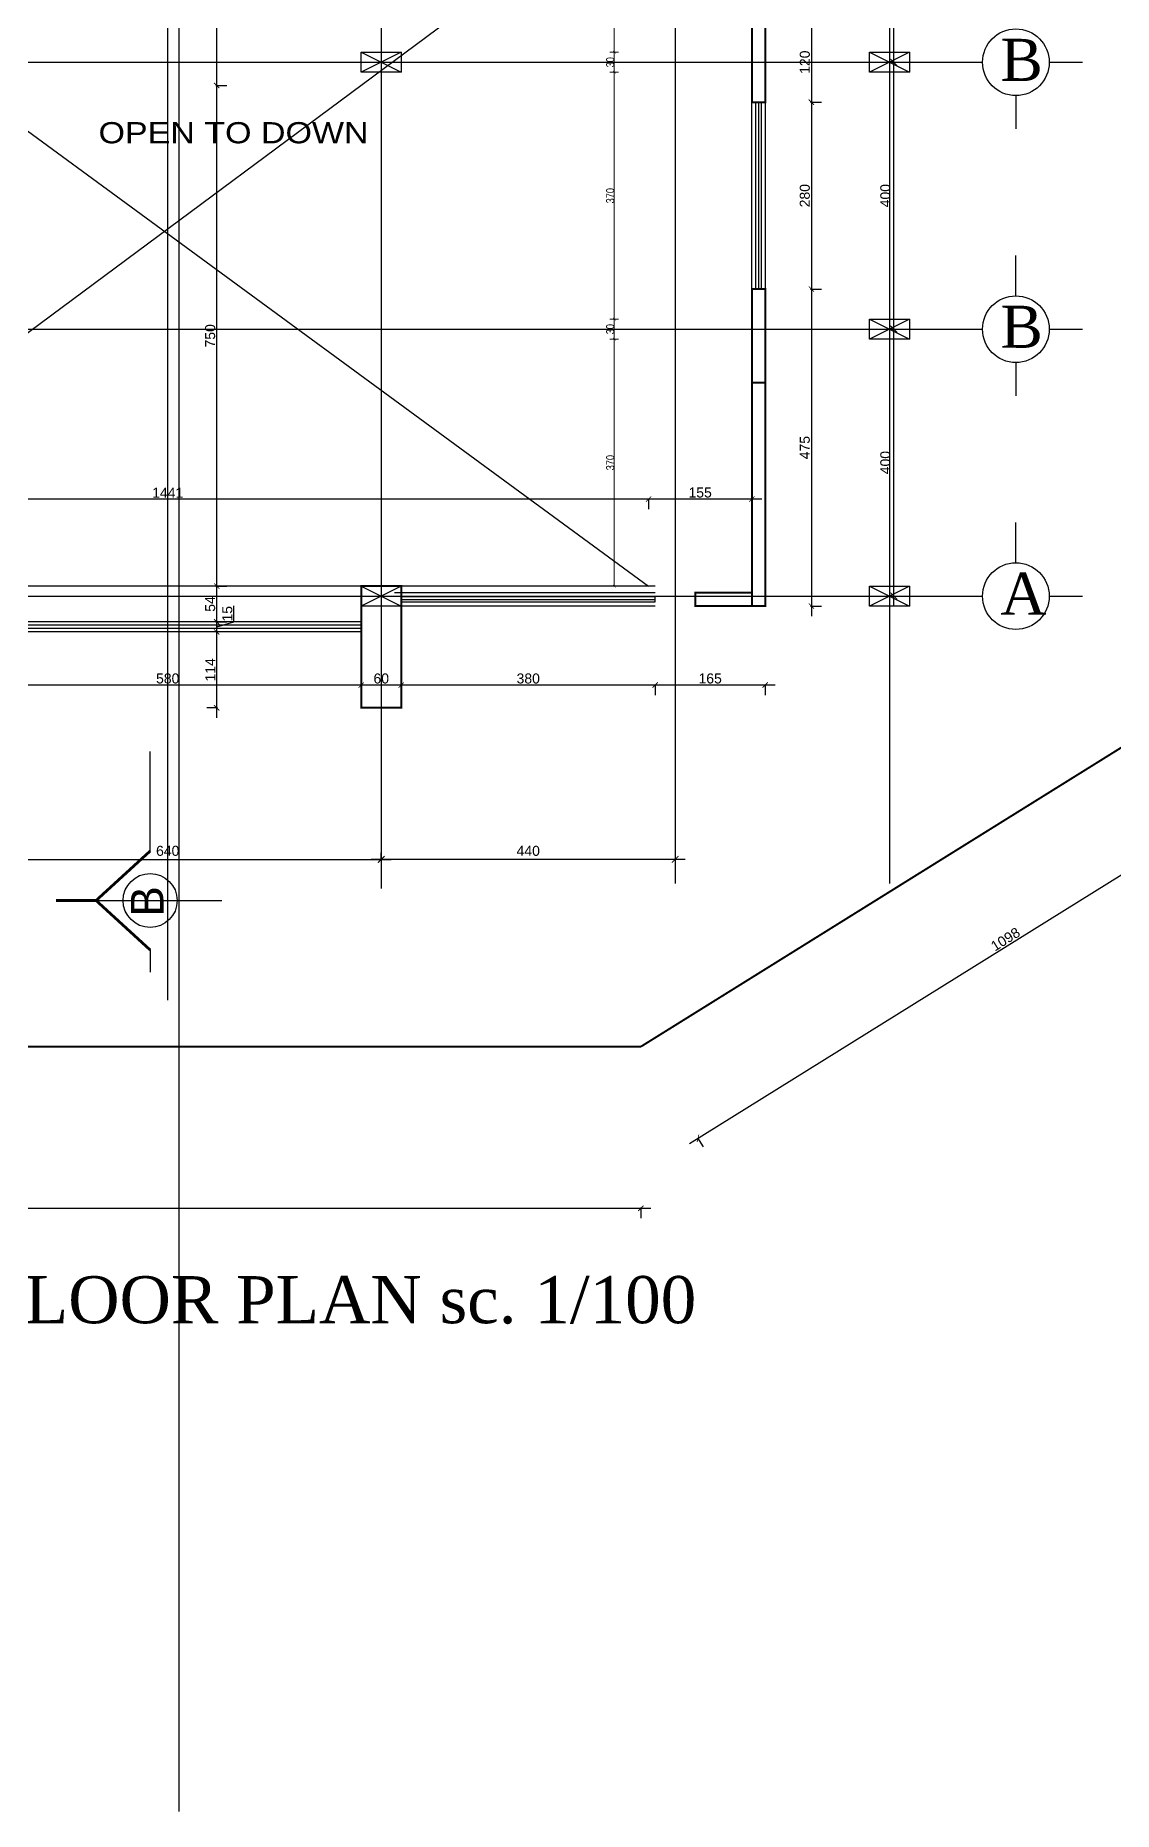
# Model space of a CAD drawing. Extents: x 250879 to 348495, y -51522 to -9360.
# Drawn here: x 293487 to 295103, y -24915 to -22253 of the extents above; entities that cross this region are included whole.
import ezdxf

# ---------------------------------------------------------------- set-up
doc = ezdxf.new("R2010")
doc.units = 0
doc.layers.get('0').update_dxf_attribs({"linetype": 'CONTINUOUS'})
doc.layers.get('DEFPOINTS').update_dxf_attribs({"color": 9, "linetype": 'CONTINUOUS'})
doc.layers.add('A-text function', color=30, linetype='CONTINUOUS', lineweight=20)
doc.layers.add('dimention', color=151, linetype='CONTINUOUS', lineweight=13)
for name, color, linetype in [('AXIS', 1, 'CONTINUOUS'), ('COLUMN', 5, 'CONTINUOUS'), ('DIM', 3, 'CONTINUOUS'), ('FURNITURE', 4, 'CONTINUOUS'), ('HATCH', 8, 'CONTINUOUS'), ('TEXT', 3, 'CONTINUOUS'), ('WALL', 7, 'CONTINUOUS'), ('WALL1', 2, 'CONTINUOUS')]:
    doc.layers.add(name, color=color, linetype=linetype)
doc.styles.add('ARIAL', font='BOD_CR.TTF', dxfattribs={"width": 1.2})
doc.styles.get("Standard").update_dxf_attribs({"font": 'sanss___.ttf', "height": 15})
doc.styles.add('style2', font='romantic.ttf', dxfattribs={"height": 50})
doc.styles.add('yon', font='ARIALN.TTF')
doc.dimstyles.new('CM', dxfattribs={"dimscale": 0, "dimtxt": 12, "dimasz": 0.4, "dimexe": 50, "dimexo": 1000, "dimgap": 0.03, "dimtad": 1, "dimdec": 0, "dimzin": 0, "dimdsep": 46, "dimtxsty": 'yon', "dimblk": 'Ar thick3', "dimcen": 3, "dimdle": 8, "dimse1": 1, "dimse2": 1, "dimclrd": 8, "dimclre": 8, "dimclrt": 30, "dimadec": 0, "dimazin": 0, "dimtfac": 1, "dimtdec": 0, "dimtix": 1, "dimtmove": 1, "dimatfit": 3, "dimfxl": 50, "dimtolj": 1, "dimtzin": 0, "dimlwd": 9, "dimarcsym": 0})
doc.dimstyles.get("Standard").update_dxf_attribs({"dimtxt": 15, "dimasz": 10, "dimexe": 10, "dimexo": 30, "dimgap": 5, "dimtad": 1, "dimdec": 0, "dimdsep": 46, "dimtxsty": 'Standard', "dimblk1": 'ARCHTICK', "dimblk2": 'ARCHTICK', "dimsah": 1, "dimcen": 2.5, "dimdle": 15, "dimclrd": 3, "dimclre": 3, "dimclrt": 3, "dimazin": 0, "dimtfac": 1, "dimtdec": 0, "dimtmove": 2, "dimatfit": 2, "dimldrblk": 'ARCHTICK', "dimfxl": 1.0455, "dimfxlon": 1, "dimtolj": 1, "dimtzin": 0, "dimarcsym": 0})
doc.dimstyles.new('STANDARD$0', dxfattribs={"dimscale": 0, "dimtxt": 12, "dimasz": 8, "dimexe": 15, "dimexo": 0.0625, "dimgap": 2, "dimtad": 1, "dimdec": 0, "dimzin": 0, "dimdsep": 46, "dimtxsty": 'Standard', "dimblk1": 'ARCHTICK', "dimblk2": 'ARCHTICK', "dimsah": 1, "dimcen": 0.09, "dimdle": 15, "dimclrd": 3, "dimclre": 3, "dimclrt": 3, "dimazin": 0, "dimtfac": 1, "dimtdec": 0, "dimtofl": 0, "dimtmove": 1, "dimatfit": 3, "dimldrblk": 'ARCHTICK', "dimfxl": 1.0455, "dimfxlon": 1, "dimtolj": 1, "dimtzin": 0, "dimarcsym": 0})

# ---------------------------------------------------------------- blocks, each defined once
blk = doc.blocks.new('_ARCHTICK')
at = {"color": 0, "linetype": 'ByBlock', "const_width": 0.15}
blk.add_lwpolyline([(-0.5, -0.5), (0.5, 0.5)], dxfattribs=at)
blk = doc.blocks.new('*D121')
at = {"layer": 'DEFPOINTS', "color": 0, "linetype": 'ByBlock', "ltscale": 3, "transparency": 16777216}
for p in [(293364.9, -23480.1), (294005.2, -23487.9), (294005.2, -23487.9)]:
    blk.add_point(p, dxfattribs=at)
at = {"layer": 'WALL1', "color": 3, "linetype": 'ByBlock', "lineweight": -2, "ltscale": 3, "transparency": 16777216}
for p, q in [((294005.2, -23487.9), (294005.2, -23477.9)), ((293349.9, -23487.9), (294020.2, -23487.9)), ((293364.9, -23487.9), (293364.9, -23497.9))]:
    blk.add_line(p, q, dxfattribs=at)
at = {"layer": 'WALL1', "color": 3, "linetype": 'ByBlock', "lineweight": -2, "ltscale": 3, "transparency": 16777216, "xscale": 10, "yscale": 10, "zscale": 10, "rotation": 180}
blk.add_blockref('_ARCHTICK', (293364.9, -23487.9), dxfattribs=at)
at = {"layer": 'WALL1', "color": 3, "linetype": 'ByBlock', "lineweight": -2, "ltscale": 3, "transparency": 16777216, "xscale": 10, "yscale": 10, "zscale": 10}
blk.add_blockref('_ARCHTICK', (294005.2, -23487.9), dxfattribs=at)
at = {"layer": 'WALL1', "color": 3, "linetype": 'ByBlock', "ltscale": 3, "transparency": 16777216, "insert": (293685.1, -23475.2), "char_height": 15, "attachment_point": 5}
blk.add_mtext('\\A1;640', dxfattribs=at)
blk = doc.blocks.new('*D122')
at = {"layer": 'DEFPOINTS', "color": 0, "linetype": 'ByBlock', "ltscale": 3, "transparency": 16777216}
for p in [(294706.7, -22693), (294773.5, -22693), (294717.1, -23093.2)]:
    blk.add_point(p, dxfattribs=at)
at = {"layer": 'WALL1', "color": 3, "linetype": 'ByBlock', "lineweight": -2, "ltscale": 3, "transparency": 16777216}
for p, q in [((294773.5, -23108.2), (294773.5, -22678)), ((294772.5, -22693), (294783.5, -22693)), ((294772.5, -23093.2), (294783.5, -23093.2))]:
    blk.add_line(p, q, dxfattribs=at)
at = {"layer": 'WALL1', "color": 3, "linetype": 'ByBlock', "lineweight": -2, "ltscale": 3, "transparency": 16777216, "xscale": 10, "yscale": 10, "zscale": 10}
for p, rotation in [((294773.5, -22693), 90), ((294773.5, -23093.2), 270)]:
    blk.add_blockref('_ARCHTICK', p, dxfattribs=dict(at, rotation=rotation))
at = {"layer": 'WALL1', "color": 3, "linetype": 'ByBlock', "ltscale": 3, "transparency": 16777216, "insert": (294760.8, -22893.1), "char_height": 15, "attachment_point": 5, "rotation": 90}
blk.add_mtext('\\A1;400', dxfattribs=at)
blk = doc.blocks.new('*D123')
at = {"layer": 'DEFPOINTS', "color": 0, "linetype": 'ByBlock', "ltscale": 3, "transparency": 16777216}
for p in [(294773.5, -22292.8), (294773.5, -22292.8), (294706.7, -22693)]:
    blk.add_point(p, dxfattribs=at)
at = {"layer": 'WALL1', "color": 3, "linetype": 'ByBlock', "lineweight": -2, "ltscale": 3, "transparency": 16777216}
for p, q in [((294773.5, -22708), (294773.5, -22277.8)), ((294773.5, -22292.8), (294763.5, -22292.8)), ((294772.5, -22693), (294783.5, -22693))]:
    blk.add_line(p, q, dxfattribs=at)
at = {"layer": 'WALL1', "color": 3, "linetype": 'ByBlock', "lineweight": -2, "ltscale": 3, "transparency": 16777216, "xscale": 10, "yscale": 10, "zscale": 10}
for p, rotation in [((294773.5, -22292.8), 90), ((294773.5, -22693), 270)]:
    blk.add_blockref('_ARCHTICK', p, dxfattribs=dict(at, rotation=rotation))
at = {"layer": 'WALL1', "color": 3, "linetype": 'ByBlock', "ltscale": 3, "transparency": 16777216, "insert": (294760.8, -22492.9), "char_height": 15, "attachment_point": 5, "rotation": 90}
blk.add_mtext('\\A1;400', dxfattribs=at)
blk = doc.blocks.new('*D124')
at = {"layer": 'DEFPOINTS', "color": 0, "linetype": 'ByBlock', "ltscale": 3, "transparency": 16777216}
for p in [(294773.5, -21892.8), (294773.5, -21892.8), (294773.5, -22292.8)]:
    blk.add_point(p, dxfattribs=at)
at = {"layer": 'WALL1', "color": 3, "linetype": 'ByBlock', "lineweight": -2, "ltscale": 3, "transparency": 16777216}
for p, q in [((294773.5, -22307.8), (294773.5, -21877.8)), ((294773.5, -21892.8), (294763.5, -21892.8)), ((294773.5, -22292.8), (294763.5, -22292.8))]:
    blk.add_line(p, q, dxfattribs=at)
at = {"layer": 'WALL1', "color": 3, "linetype": 'ByBlock', "lineweight": -2, "ltscale": 3, "transparency": 16777216, "xscale": 10, "yscale": 10, "zscale": 10}
for p, rotation in [((294773.5, -21892.8), 90), ((294773.5, -22292.8), 270)]:
    blk.add_blockref('_ARCHTICK', p, dxfattribs=dict(at, rotation=rotation))
at = {"layer": 'WALL1', "color": 3, "linetype": 'ByBlock', "ltscale": 3, "transparency": 16777216, "insert": (294760.8, -22092.8), "char_height": 15, "attachment_point": 5, "rotation": 90}
blk.add_mtext('\\A1;400', dxfattribs=at)
blk = doc.blocks.new('*D128')
at = {"layer": 'DEFPOINTS', "color": 0, "linetype": 'ByBlock', "ltscale": 3, "transparency": 16777216}
for p in [(294005.2, -23480.1), (294445.7, -23480.1), (294005.2, -23487.9)]:
    blk.add_point(p, dxfattribs=at)
at = {"layer": 'WALL1', "color": 3, "linetype": 'ByBlock', "lineweight": -2, "ltscale": 3, "transparency": 16777216}
for p, q in [((294460.7, -23487.9), (293990.2, -23487.9)), ((294005.2, -23487.9), (294005.2, -23497.9)), ((294445.7, -23487.9), (294445.7, -23497.9))]:
    blk.add_line(p, q, dxfattribs=at)
at = {"layer": 'WALL1', "color": 3, "linetype": 'ByBlock', "lineweight": -2, "ltscale": 3, "transparency": 16777216, "xscale": 10, "yscale": 10, "zscale": 10, "rotation": 180}
blk.add_blockref('_ARCHTICK', (294005.2, -23487.9), dxfattribs=at)
at = {"layer": 'WALL1', "color": 3, "linetype": 'ByBlock', "lineweight": -2, "ltscale": 3, "transparency": 16777216, "xscale": 10, "yscale": 10, "zscale": 10}
blk.add_blockref('_ARCHTICK', (294445.7, -23487.9), dxfattribs=at)
at = {"layer": 'WALL1', "color": 3, "linetype": 'ByBlock', "ltscale": 3, "transparency": 16777216, "insert": (294225.5, -23475.2), "char_height": 15, "attachment_point": 5}
blk.add_mtext('\\A1;440', dxfattribs=at)
blk = doc.blocks.new('COLUMN')
at = {"layer": 'AXIS'}
for p, q in [((236924.7, -9644.3), (236984.7, -9674.3)), ((236984.7, -9644.3), (236924.7, -9674.3))]:
    blk.add_line(p, q, dxfattribs=at)
at = {"layer": 'COLUMN'}
blk.add_lwpolyline([(236924.7, -9644.3), (236984.7, -9644.3), (236984.7, -9674.3), (236924.7, -9674.3)], close=True, dxfattribs=at)
blk = doc.blocks.new('AXISG')
at = {"layer": 'AXIS'}
for p, q in [((306715.5, -23682.8), (306715.5, -19766.8)), ((307035.7, -19949.2), (307035.7, -23531.7)), ((307797.6, -19949.2), (307797.6, -23524.1)), ((305587.5, -22292.8), (307936.9, -22292.8)), ((305587.5, -22693), (307936.9, -22693)), ((305587.5, -23093.2), (307936.9, -23093.2))]:
    blk.add_line(p, q, dxfattribs=at)
at = {"layer": 'WALL', "linetype": 'Continuous'}
for p in [(70081, -12633.6), (70842.9, -12633.6), (70842.9, -13033.7), (70081, -13433.9), (70842.9, -13433.9)]:
    blk.add_blockref('COLUMN', p, dxfattribs=at)
blk = doc.blocks.new('*D24')
at = {"layer": 'DEFPOINTS', "color": 0, "linetype": 'Continuous', "transparency": 16777216}
for p in [(157318.4, -36546.7), (159235.4, -36546.7), (159235.4, -36789)]:
    blk.add_point(p, dxfattribs=at)
at = {"layer": 'WALL', "color": 3, "linetype": 'Continuous', "lineweight": -2, "transparency": 16777216}
for p, q in [((157303.4, -36789), (159250.4, -36789)), ((157318.4, -36788), (157318.4, -36804)), ((159235.4, -36788), (159235.4, -36804))]:
    blk.add_line(p, q, dxfattribs=at)
at = {"layer": 'WALL', "color": 3, "linetype": 'Continuous', "lineweight": -2, "transparency": 16777216, "xscale": 8, "yscale": 8, "zscale": 8, "rotation": 180}
blk.add_blockref('_ARCHTICK', (157318.4, -36789), dxfattribs=at)
at = {"layer": 'WALL', "color": 3, "linetype": 'Continuous', "lineweight": -2, "transparency": 16777216, "xscale": 8, "yscale": 8, "zscale": 8}
blk.add_blockref('_ARCHTICK', (159235.4, -36789), dxfattribs=at)
at = {"layer": 'WALL', "color": 3, "linetype": 'Continuous', "transparency": 16777216, "insert": (158276.9, -36779.3), "char_height": 15, "attachment_point": 5}
blk.add_mtext('\\A1;1917', dxfattribs=at)
blk = doc.blocks.new('*D25')
at = {"layer": 'DEFPOINTS', "color": 0, "linetype": 'Continuous', "transparency": 16777216}
for p in [(160167.5, -35966.3), (160253.1, -36103.8), (159235.4, -36546.7)]:
    blk.add_point(p, dxfattribs=at)
at = {"layer": 'WALL', "color": 3, "linetype": 'Continuous', "lineweight": -2, "transparency": 16777216}
for p, q in [((159308.3, -36692.1), (160265.8, -36095.8)), ((160252.5, -36102.9), (160261, -36116.5)), ((159320.5, -36683.3), (159329, -36696.9))]:
    blk.add_line(p, q, dxfattribs=at)
at = {"layer": 'WALL', "color": 3, "linetype": 'Continuous', "lineweight": -2, "transparency": 16777216, "xscale": 8, "yscale": 8, "zscale": 8}
for p, rotation in [((160253.1, -36103.8), 31.91311431411811), ((159321, -36684.2), 211.9131143141181)]:
    blk.add_blockref('_ARCHTICK', p, dxfattribs=dict(at, rotation=rotation))
at = {"layer": 'WALL', "color": 3, "linetype": 'Continuous', "transparency": 16777216, "insert": (159781.9, -36385.7), "char_height": 15, "attachment_point": 5, "rotation": 31.9131}
blk.add_mtext('\\A1;1098', dxfattribs=at)
blk = doc.blocks.new('sec')
at = {"layer": 'WALL'}
for p, q in [((0, 105.9), (0, 319.4)), ((0, 105.9), (-115.7, 0)), ((-115.7, 0), (153.7, 0)), ((0, -105.9), (0, -153.8))]:
    blk.add_line(p, q, dxfattribs=at)
at = {"layer": 'WALL', "const_width": 6}
for points in [[(0, 105.9), (-115.7, 0), (-201.5, 0)], [(0, -105.9), (-115.7, 0)]]:
    blk.add_lwpolyline(points, dxfattribs=at)
at = {"layer": 'WALL'}
blk.add_circle((0, 0), 57.9, dxfattribs=at)
blk = doc.blocks.new('*D675')
at = {"layer": 'DEFPOINTS', "color": 0, "linetype": 'Continuous', "transparency": 16777216}
for p in [(294580.7, -22232.8), (294580.7, -22352.8), (294649.9, -22352.8)]:
    blk.add_point(p, dxfattribs=at)
at = {"layer": 'WALL', "color": 3, "linetype": 'Continuous', "lineweight": -2, "transparency": 16777216}
for p, q in [((294649.9, -22217.8), (294649.9, -22367.8)), ((294648.8, -22232.8), (294664.9, -22232.8)), ((294648.8, -22352.8), (294664.9, -22352.8))]:
    blk.add_line(p, q, dxfattribs=at)
at = {"layer": 'WALL', "color": 3, "linetype": 'Continuous', "lineweight": -2, "transparency": 16777216, "xscale": 8, "yscale": 8, "zscale": 8}
for p, rotation in [((294649.9, -22232.8), 90), ((294649.9, -22352.8), 270)]:
    blk.add_blockref('_ARCHTICK', p, dxfattribs=dict(at, rotation=rotation))
at = {"layer": 'WALL', "color": 3, "linetype": 'Continuous', "transparency": 16777216, "insert": (294640.1, -22292.8), "char_height": 15, "attachment_point": 5, "rotation": 90}
blk.add_mtext('\\A1;120', dxfattribs=at)
blk = doc.blocks.new('*D676')
at = {"layer": 'DEFPOINTS', "color": 0, "linetype": 'Continuous', "transparency": 16777216}
for p in [(294580.7, -22352.8), (294580.7, -22633), (294649.9, -22633)]:
    blk.add_point(p, dxfattribs=at)
at = {"layer": 'WALL', "color": 3, "linetype": 'Continuous', "lineweight": -2, "transparency": 16777216}
for p, q in [((294649.9, -22337.8), (294649.9, -22648)), ((294648.8, -22352.8), (294664.9, -22352.8)), ((294648.8, -22633), (294664.9, -22633))]:
    blk.add_line(p, q, dxfattribs=at)
at = {"layer": 'WALL', "color": 3, "linetype": 'Continuous', "lineweight": -2, "transparency": 16777216, "xscale": 8, "yscale": 8, "zscale": 8}
for p, rotation in [((294649.9, -22352.8), 90), ((294649.9, -22633), 270)]:
    blk.add_blockref('_ARCHTICK', p, dxfattribs=dict(at, rotation=rotation))
at = {"layer": 'WALL', "color": 3, "linetype": 'Continuous', "transparency": 16777216, "insert": (294640.1, -22492.9), "char_height": 15, "attachment_point": 5, "rotation": 90}
blk.add_mtext('\\A1;280', dxfattribs=at)
blk = doc.blocks.new('*D677')
at = {"layer": 'DEFPOINTS', "color": 0, "linetype": 'Continuous', "transparency": 16777216}
for p in [(294580.7, -22633), (294580.7, -23108.2), (294649.9, -23108.2)]:
    blk.add_point(p, dxfattribs=at)
at = {"layer": 'WALL', "color": 3, "linetype": 'Continuous', "lineweight": -2, "transparency": 16777216}
for p, q in [((294649.9, -22618), (294649.9, -23123.2)), ((294648.8, -22633), (294664.9, -22633)), ((294648.8, -23108.2), (294664.9, -23108.2))]:
    blk.add_line(p, q, dxfattribs=at)
at = {"layer": 'WALL', "color": 3, "linetype": 'Continuous', "lineweight": -2, "transparency": 16777216, "xscale": 8, "yscale": 8, "zscale": 8}
for p, rotation in [((294649.9, -22633), 90), ((294649.9, -23108.2), 270)]:
    blk.add_blockref('_ARCHTICK', p, dxfattribs=dict(at, rotation=rotation))
at = {"layer": 'WALL', "color": 3, "linetype": 'Continuous', "transparency": 16777216, "insert": (294640.1, -22870.6), "char_height": 15, "attachment_point": 5, "rotation": 90}
blk.add_mtext('\\A1;475', dxfattribs=at)
blk = doc.blocks.new('*D678')
at = {"layer": 'DEFPOINTS', "color": 0, "linetype": 'Continuous', "transparency": 16777216}
for p in [(294415.7, -23108.2), (294580.7, -23108.2), (294415.7, -23226.5)]:
    blk.add_point(p, dxfattribs=at)
at = {"layer": 'WALL', "color": 3, "linetype": 'Continuous', "lineweight": -2, "transparency": 16777216}
for p, q in [((294595.7, -23226.5), (294400.7, -23226.5)), ((294415.7, -23225.5), (294415.7, -23241.5)), ((294580.7, -23225.5), (294580.7, -23241.5))]:
    blk.add_line(p, q, dxfattribs=at)
at = {"layer": 'WALL', "color": 3, "linetype": 'Continuous', "lineweight": -2, "transparency": 16777216, "xscale": 8, "yscale": 8, "zscale": 8, "rotation": 180}
blk.add_blockref('_ARCHTICK', (294415.7, -23226.5), dxfattribs=at)
at = {"layer": 'WALL', "color": 3, "linetype": 'Continuous', "lineweight": -2, "transparency": 16777216, "xscale": 8, "yscale": 8, "zscale": 8}
blk.add_blockref('_ARCHTICK', (294580.7, -23226.5), dxfattribs=at)
at = {"layer": 'WALL', "color": 3, "linetype": 'Continuous', "transparency": 16777216, "insert": (294498.2, -23216.8), "char_height": 15, "attachment_point": 5}
blk.add_mtext('\\A1;165', dxfattribs=at)
blk = doc.blocks.new('*D679')
at = {"layer": 'DEFPOINTS', "color": 0, "linetype": 'Continuous', "transparency": 16777216}
for p in [(294415.7, -23108.2), (294035.2, -23192.1), (294035.2, -23226.5)]:
    blk.add_point(p, dxfattribs=at)
at = {"layer": 'WALL', "color": 3, "linetype": 'Continuous', "lineweight": -2, "transparency": 16777216}
for p, q in [((294430.7, -23226.5), (294020.2, -23226.5)), ((294035.2, -23225.5), (294035.2, -23241.5)), ((294415.7, -23225.5), (294415.7, -23241.5))]:
    blk.add_line(p, q, dxfattribs=at)
at = {"layer": 'WALL', "color": 3, "linetype": 'Continuous', "lineweight": -2, "transparency": 16777216, "xscale": 8, "yscale": 8, "zscale": 8, "rotation": 180}
blk.add_blockref('_ARCHTICK', (294035.2, -23226.5), dxfattribs=at)
at = {"layer": 'WALL', "color": 3, "linetype": 'Continuous', "lineweight": -2, "transparency": 16777216, "xscale": 8, "yscale": 8, "zscale": 8}
blk.add_blockref('_ARCHTICK', (294415.7, -23226.5), dxfattribs=at)
at = {"layer": 'WALL', "color": 3, "linetype": 'Continuous', "transparency": 16777216, "insert": (294225.5, -23216.8), "char_height": 15, "attachment_point": 5}
blk.add_mtext('\\A1;380', dxfattribs=at)
blk = doc.blocks.new('*D680')
at = {"layer": 'DEFPOINTS', "color": 0, "linetype": 'Continuous', "transparency": 16777216}
for p in [(293975.2, -23211.9), (294035.2, -23192.1), (293975.2, -23226.5)]:
    blk.add_point(p, dxfattribs=at)
at = {"layer": 'WALL', "color": 3, "linetype": 'Continuous', "lineweight": -2, "transparency": 16777216}
for p, q in [((294050.2, -23226.5), (293960.2, -23226.5)), ((293975.2, -23225.5), (293975.2, -23241.5)), ((294035.2, -23225.5), (294035.2, -23241.5))]:
    blk.add_line(p, q, dxfattribs=at)
at = {"layer": 'WALL', "color": 3, "linetype": 'Continuous', "lineweight": -2, "transparency": 16777216, "xscale": 8, "yscale": 8, "zscale": 8, "rotation": 180}
blk.add_blockref('_ARCHTICK', (293975.2, -23226.5), dxfattribs=at)
at = {"layer": 'WALL', "color": 3, "linetype": 'Continuous', "lineweight": -2, "transparency": 16777216, "xscale": 8, "yscale": 8, "zscale": 8}
blk.add_blockref('_ARCHTICK', (294035.2, -23226.5), dxfattribs=at)
at = {"layer": 'WALL', "color": 3, "linetype": 'Continuous', "transparency": 16777216, "insert": (294005.2, -23216.8), "char_height": 15, "attachment_point": 5}
blk.add_mtext('\\A1;60', dxfattribs=at)
blk = doc.blocks.new('*D681')
at = {"layer": 'DEFPOINTS', "color": 0, "linetype": 'Continuous', "transparency": 16777216}
for p in [(293394.9, -23211.9), (293975.2, -23211.9), (293394.9, -23226.5)]:
    blk.add_point(p, dxfattribs=at)
at = {"layer": 'WALL', "color": 3, "linetype": 'Continuous', "lineweight": -2, "transparency": 16777216}
for p, q in [((293990.2, -23226.5), (293379.9, -23226.5)), ((293394.9, -23225.5), (293394.9, -23241.5)), ((293975.2, -23225.5), (293975.2, -23241.5))]:
    blk.add_line(p, q, dxfattribs=at)
at = {"layer": 'WALL', "color": 3, "linetype": 'Continuous', "lineweight": -2, "transparency": 16777216, "xscale": 8, "yscale": 8, "zscale": 8, "rotation": 180}
blk.add_blockref('_ARCHTICK', (293394.9, -23226.5), dxfattribs=at)
at = {"layer": 'WALL', "color": 3, "linetype": 'Continuous', "lineweight": -2, "transparency": 16777216, "xscale": 8, "yscale": 8, "zscale": 8}
blk.add_blockref('_ARCHTICK', (293975.2, -23226.5), dxfattribs=at)
at = {"layer": 'WALL', "color": 3, "linetype": 'Continuous', "transparency": 16777216, "insert": (293685.1, -23216.8), "char_height": 15, "attachment_point": 5}
blk.add_mtext('\\A1;580', dxfattribs=at)
blk = doc.blocks.new('*D685')
at = {"layer": 'DEFPOINTS', "color": 0, "linetype": 'Continuous', "transparency": 16777216}
for p in [(293758.5, -23146.9), (293869.9, -23146.9), (293975.2, -23260.7)]:
    blk.add_point(p, dxfattribs=at)
at = {"layer": 'WALL', "color": 3, "linetype": 'Continuous', "lineweight": -2, "transparency": 16777216}
for p, q in [((293758.5, -23275.7), (293758.5, -23131.9)), ((293759.5, -23146.9), (293743.5, -23146.9)), ((293759.5, -23260.7), (293743.5, -23260.7))]:
    blk.add_line(p, q, dxfattribs=at)
at = {"layer": 'WALL', "color": 3, "linetype": 'Continuous', "lineweight": -2, "transparency": 16777216, "xscale": 8, "yscale": 8, "zscale": 8}
for p, rotation in [((293758.5, -23146.9), 90), ((293758.5, -23260.7), 270)]:
    blk.add_blockref('_ARCHTICK', p, dxfattribs=dict(at, rotation=rotation))
at = {"layer": 'WALL', "color": 3, "linetype": 'Continuous', "transparency": 16777216, "insert": (293749, -23203.8), "char_height": 15, "attachment_point": 5, "rotation": 90}
blk.add_mtext('\\A1;114', dxfattribs=at)
blk = doc.blocks.new('*D686')
at = {"layer": 'DEFPOINTS', "color": 0, "linetype": 'Continuous', "transparency": 16777216}
for p in [(293728.9, -23131.9), (293758.5, -23131.9), (293869.9, -23146.9)]:
    blk.add_point(p, dxfattribs=at)
at = {"layer": 'WALL', "color": 3, "linetype": 'Continuous', "lineweight": -2, "transparency": 16777216}
for p, q in [((293784.2, -23131.7), (293784.2, -23107.8)), ((293757.4, -23131.9), (293773.5, -23131.9)), ((293758.5, -23161.9), (293758.5, -23116.9)), ((293758.5, -23139.4), (293784.2, -23131.7)), ((293759.5, -23146.9), (293743.5, -23146.9))]:
    blk.add_line(p, q, dxfattribs=at)
at = {"layer": 'WALL', "color": 3, "linetype": 'Continuous', "lineweight": -2, "transparency": 16777216, "xscale": 8, "yscale": 8, "zscale": 8}
for p, rotation in [((293758.5, -23131.9), 90), ((293758.5, -23146.9), 270)]:
    blk.add_blockref('_ARCHTICK', p, dxfattribs=dict(at, rotation=rotation))
at = {"layer": 'WALL', "color": 3, "linetype": 'Continuous', "transparency": 16777216, "insert": (293774.5, -23119.7), "char_height": 15, "attachment_point": 5, "rotation": 90}
blk.add_mtext('\\A1;15', dxfattribs=at)
blk = doc.blocks.new('*D687')
at = {"layer": 'DEFPOINTS', "color": 0, "linetype": 'Continuous', "transparency": 16777216}
for p in [(293728.9, -23078.2), (293758.5, -23078.2), (293728.9, -23131.9)]:
    blk.add_point(p, dxfattribs=at)
at = {"layer": 'WALL', "color": 3, "linetype": 'Continuous', "lineweight": -2, "transparency": 16777216}
for p, q in [((293757.4, -23078.2), (293773.5, -23078.2)), ((293758.5, -23146.9), (293758.5, -23063.2)), ((293757.4, -23131.9), (293773.5, -23131.9))]:
    blk.add_line(p, q, dxfattribs=at)
at = {"layer": 'WALL', "color": 3, "linetype": 'Continuous', "lineweight": -2, "transparency": 16777216, "xscale": 8, "yscale": 8, "zscale": 8}
for p, rotation in [((293758.5, -23078.2), 90), ((293758.5, -23131.9), 270)]:
    blk.add_blockref('_ARCHTICK', p, dxfattribs=dict(at, rotation=rotation))
at = {"layer": 'WALL', "color": 3, "linetype": 'Continuous', "transparency": 16777216, "insert": (293748.8, -23105), "char_height": 15, "attachment_point": 5, "rotation": 90}
blk.add_mtext('\\A1;54', dxfattribs=at)
blk = doc.blocks.new('*D688')
at = {"layer": 'DEFPOINTS', "color": 0, "linetype": 'Continuous', "transparency": 16777216}
for p in [(293685.1, -22327.8), (293758.5, -22327.8), (293728.9, -23078.2)]:
    blk.add_point(p, dxfattribs=at)
at = {"layer": 'WALL', "color": 3, "linetype": 'Continuous', "lineweight": -2, "transparency": 16777216}
for p, q in [((293757.4, -22327.8), (293773.5, -22327.8)), ((293758.5, -23093.2), (293758.5, -22312.8)), ((293757.4, -23078.2), (293773.5, -23078.2))]:
    blk.add_line(p, q, dxfattribs=at)
at = {"layer": 'WALL', "color": 3, "linetype": 'Continuous', "lineweight": -2, "transparency": 16777216, "xscale": 8, "yscale": 8, "zscale": 8}
for p, rotation in [((293758.5, -22327.8), 90), ((293758.5, -23078.2), 270)]:
    blk.add_blockref('_ARCHTICK', p, dxfattribs=dict(at, rotation=rotation))
at = {"layer": 'WALL', "color": 3, "linetype": 'Continuous', "transparency": 16777216, "insert": (293748.8, -22703), "char_height": 15, "attachment_point": 5, "rotation": 90}
blk.add_mtext('\\A1;750', dxfattribs=at)
blk = doc.blocks.new('*D689')
at = {"layer": 'DEFPOINTS', "color": 0, "linetype": 'Continuous', "transparency": 16777216}
for p in [(293758.5, -21097.8), (293792.8, -21097.8), (293685.1, -22327.8)]:
    blk.add_point(p, dxfattribs=at)
at = {"layer": 'WALL', "color": 3, "linetype": 'Continuous', "lineweight": -2, "transparency": 16777216}
for p, q in [((293758.5, -22342.8), (293758.5, -21082.8)), ((293759.5, -21097.8), (293743.5, -21097.8)), ((293757.4, -22327.8), (293773.5, -22327.8))]:
    blk.add_line(p, q, dxfattribs=at)
at = {"layer": 'WALL', "color": 3, "linetype": 'Continuous', "lineweight": -2, "transparency": 16777216, "xscale": 8, "yscale": 8, "zscale": 8}
for p, rotation in [((293758.5, -21097.8), 90), ((293758.5, -22327.8), 270)]:
    blk.add_blockref('_ARCHTICK', p, dxfattribs=dict(at, rotation=rotation))
at = {"layer": 'WALL', "color": 3, "linetype": 'Continuous', "transparency": 16777216, "insert": (293748.8, -21712.8), "char_height": 15, "attachment_point": 5, "rotation": 90}
blk.add_mtext('\\A1;1230', dxfattribs=at)
blk = doc.blocks.new('*D757')
at = {"layer": 'DEFPOINTS', "color": 0, "linetype": 'Continuous', "transparency": 16777216}
for p in [(294560.7, -22888.8), (294405.7, -22902.5), (294405.7, -22947.8)]:
    blk.add_point(p, dxfattribs=at)
at = {"layer": 'WALL', "color": 3, "linetype": 'Continuous', "lineweight": -2, "transparency": 16777216}
for p, q in [((294575.7, -22947.8), (294390.7, -22947.8)), ((294405.7, -22946.7), (294405.7, -22962.8)), ((294560.7, -22946.7), (294560.7, -22962.8))]:
    blk.add_line(p, q, dxfattribs=at)
at = {"layer": 'WALL', "color": 3, "linetype": 'Continuous', "lineweight": -2, "transparency": 16777216, "xscale": 8, "yscale": 8, "zscale": 8, "rotation": 180}
blk.add_blockref('_ARCHTICK', (294405.7, -22947.8), dxfattribs=at)
at = {"layer": 'WALL', "color": 3, "linetype": 'Continuous', "lineweight": -2, "transparency": 16777216, "xscale": 8, "yscale": 8, "zscale": 8}
blk.add_blockref('_ARCHTICK', (294560.7, -22947.8), dxfattribs=at)
at = {"layer": 'WALL', "color": 3, "linetype": 'Continuous', "transparency": 16777216, "insert": (294483.2, -22938), "char_height": 15, "attachment_point": 5}
blk.add_mtext('\\A1;155', dxfattribs=at)
blk = doc.blocks.new('*D758')
at = {"layer": 'DEFPOINTS', "color": 0, "linetype": 'Continuous', "transparency": 16777216}
for p in [(294405.7, -22902.5), (292964.4, -22947.8), (292964.4, -22976.6)]:
    blk.add_point(p, dxfattribs=at)
at = {"layer": 'WALL', "color": 3, "linetype": 'Continuous', "lineweight": -2, "transparency": 16777216}
for p, q in [((294420.7, -22947.8), (292949.4, -22947.8)), ((292964.4, -22948.8), (292964.4, -22932.8)), ((294405.7, -22946.7), (294405.7, -22962.8))]:
    blk.add_line(p, q, dxfattribs=at)
at = {"layer": 'WALL', "color": 3, "linetype": 'Continuous', "lineweight": -2, "transparency": 16777216, "xscale": 8, "yscale": 8, "zscale": 8, "rotation": 180}
blk.add_blockref('_ARCHTICK', (292964.4, -22947.8), dxfattribs=at)
at = {"layer": 'WALL', "color": 3, "linetype": 'Continuous', "lineweight": -2, "transparency": 16777216, "xscale": 8, "yscale": 8, "zscale": 8}
blk.add_blockref('_ARCHTICK', (294405.7, -22947.8), dxfattribs=at)
at = {"layer": 'WALL', "color": 3, "linetype": 'Continuous', "transparency": 16777216, "insert": (293685.1, -22938.3), "char_height": 15, "attachment_point": 5}
blk.add_mtext('\\A1;1441', dxfattribs=at)
blk = doc.blocks.new('Ar thick3')
at = {"layer": 'dimention'}
blk.add_line((0, 16.2), (0, -16.2), dxfattribs=at)
at = {"layer": 'dimention', "const_width": 1.5}
blk.add_lwpolyline([(-5, -5.1), (5, 4.9)], dxfattribs=at)
blk = doc.blocks.new('*D1518')
at = {"layer": 'DEFPOINTS', "color": 0, "linetype": 'Continuous', "transparency": 16777216}
for p in [(294415.7, -21907.8), (294354.5, -22277.8), (294415.7, -22277.8)]:
    blk.add_point(p, dxfattribs=at)
at = {"layer": 'WALL', "color": 8, "linetype": 'Continuous', "lineweight": 9, "transparency": 16777216}
blk.add_line((294354.5, -21908.2), (294354.5, -22277.4), dxfattribs=at)
at = {"layer": 'WALL', "color": 8, "linetype": 'Continuous', "lineweight": 9, "transparency": 16777216, "xscale": 0.4, "yscale": 0.4, "zscale": 0.4}
for p, rotation in [((294354.5, -21907.8), 90), ((294354.5, -22277.8), 270)]:
    blk.add_blockref('Ar thick3', p, dxfattribs=dict(at, rotation=rotation))
at = {"layer": 'WALL', "color": 30, "linetype": 'Continuous', "transparency": 16777216, "insert": (294348.4, -22092.8), "char_height": 12, "attachment_point": 5, "rotation": 90, "style": 'yon'}
blk.add_mtext('\\A1;370', dxfattribs=at)
blk = doc.blocks.new('*D1519')
at = {"layer": 'DEFPOINTS', "color": 0, "linetype": 'Continuous', "transparency": 16777216}
for p in [(294415.7, -22277.8), (294354.5, -22307.8), (294415.7, -22307.8)]:
    blk.add_point(p, dxfattribs=at)
at = {"layer": 'WALL', "color": 8, "linetype": 'Continuous', "lineweight": 9, "transparency": 16777216}
blk.add_line((294354.5, -22278.2), (294354.5, -22307.4), dxfattribs=at)
at = {"layer": 'WALL', "color": 8, "linetype": 'Continuous', "lineweight": 9, "transparency": 16777216, "xscale": 0.4, "yscale": 0.4, "zscale": 0.4}
for p, rotation in [((294354.5, -22277.8), 90), ((294354.5, -22307.8), 270)]:
    blk.add_blockref('Ar thick3', p, dxfattribs=dict(at, rotation=rotation))
at = {"layer": 'WALL', "color": 30, "linetype": 'Continuous', "transparency": 16777216, "insert": (294348.4, -22292.8), "char_height": 12, "attachment_point": 5, "rotation": 90, "style": 'yon'}
blk.add_mtext('\\A1;30', dxfattribs=at)
blk = doc.blocks.new('*D1520')
at = {"layer": 'DEFPOINTS', "color": 0, "linetype": 'Continuous', "transparency": 16777216}
for p in [(294415.7, -22307.8), (294354.5, -22678), (294415.7, -22678)]:
    blk.add_point(p, dxfattribs=at)
at = {"layer": 'WALL', "color": 8, "linetype": 'Continuous', "lineweight": 9, "transparency": 16777216}
blk.add_line((294354.5, -22308.2), (294354.5, -22677.6), dxfattribs=at)
at = {"layer": 'WALL', "color": 8, "linetype": 'Continuous', "lineweight": 9, "transparency": 16777216, "xscale": 0.4, "yscale": 0.4, "zscale": 0.4}
for p, rotation in [((294354.5, -22307.8), 90), ((294354.5, -22678), 270)]:
    blk.add_blockref('Ar thick3', p, dxfattribs=dict(at, rotation=rotation))
at = {"layer": 'WALL', "color": 30, "linetype": 'Continuous', "transparency": 16777216, "insert": (294348.4, -22492.9), "char_height": 12, "attachment_point": 5, "rotation": 90, "style": 'yon'}
blk.add_mtext('\\A1;370', dxfattribs=at)
blk = doc.blocks.new('*D1521')
at = {"layer": 'DEFPOINTS', "color": 0, "linetype": 'Continuous', "transparency": 16777216}
for p in [(294415.7, -22678), (294354.5, -22708), (294415.7, -22708)]:
    blk.add_point(p, dxfattribs=at)
at = {"layer": 'WALL', "color": 8, "linetype": 'Continuous', "lineweight": 9, "transparency": 16777216}
blk.add_line((294354.5, -22678.4), (294354.5, -22707.6), dxfattribs=at)
at = {"layer": 'WALL', "color": 8, "linetype": 'Continuous', "lineweight": 9, "transparency": 16777216, "xscale": 0.4, "yscale": 0.4, "zscale": 0.4}
for p, rotation in [((294354.5, -22678), 90), ((294354.5, -22708), 270)]:
    blk.add_blockref('Ar thick3', p, dxfattribs=dict(at, rotation=rotation))
at = {"layer": 'WALL', "color": 30, "linetype": 'Continuous', "transparency": 16777216, "insert": (294348.4, -22693), "char_height": 12, "attachment_point": 5, "rotation": 90, "style": 'yon'}
blk.add_mtext('\\A1;30', dxfattribs=at)
blk = doc.blocks.new('*D1522')
at = {"layer": 'DEFPOINTS', "color": 0, "linetype": 'Continuous', "transparency": 16777216}
for p in [(294415.7, -22708), (294354.5, -23078.2), (294384.8, -23078.2)]:
    blk.add_point(p, dxfattribs=at)
at = {"layer": 'WALL', "color": 8, "linetype": 'Continuous', "lineweight": 9, "transparency": 16777216}
blk.add_line((294354.5, -22708.4), (294354.5, -23077.8), dxfattribs=at)
at = {"layer": 'WALL', "color": 8, "linetype": 'Continuous', "lineweight": 9, "transparency": 16777216, "xscale": 0.4, "yscale": 0.4, "zscale": 0.4}
for p, rotation in [((294354.5, -22708), 90), ((294354.5, -23078.2), 270)]:
    blk.add_blockref('Ar thick3', p, dxfattribs=dict(at, rotation=rotation))
at = {"layer": 'WALL', "color": 30, "linetype": 'Continuous', "transparency": 16777216, "insert": (294348.4, -22893.1), "char_height": 12, "attachment_point": 5, "rotation": 90, "style": 'yon'}
blk.add_mtext('\\A1;370', dxfattribs=at)
blk = doc.blocks.new('site77')
at = {"layer": 'WALL', "linetype": 'Continuous', "const_width": 3}
for points in [[(159633.4, -32835.7), (157318.4, -32835.7), (157318.4, -36546.7), (159235.4, -36546.7)], [(159235.4, -36546.7), (160167.5, -35966.3)]]:
    blk.add_lwpolyline(points, dxfattribs=at)
at = {"layer": 'WALL', "linetype": 'Continuous'}
dim = blk.add_aligned_dim(p1=(159235.4, -36546.7), p2=(160167.5, -35966.3), distance=-162, dimstyle='STANDARD$0', override={"dimscale": 1}, dxfattribs=at)
dim.commit()
dim.dimension.update_dxf_attribs({"geometry": '*D25', "text_midpoint": (159781.9, -36385.7)})
dim = blk.add_linear_dim(base=(159235.4, -36789), p1=(157318.4, -36546.7), p2=(159235.4, -36546.7), dimstyle='STANDARD$0', override={"dimscale": 1}, dxfattribs=at)
dim.commit()
dim.dimension.update_dxf_attribs({"geometry": '*D24', "text_midpoint": (158276.9, -36779.3)})

msp = doc.modelspace()

# ---------------------------------------------------------------- linework, layer by layer
at = {"layer": 'AXIS'}
for p, q in [((294005.23874, -19501.49474), (294005.23874, -23531.69157)), ((294445.71561, -19501.49474), (294445.71561, -23524.12587)), ((292809.44294, -21907.83296), (294405.71561, -23078.16214)), ((294560.71561, -21892.83296), (292964.44294, -23078.16214)), ((292810.07472, -22292.83296), (294906.46044, -22292.83296)), ((295006.46041, -22292.89), (295056.46041, -22292.89)), ((295006.46041, -22292.89), (295056.46041, -22292.89)), ((294956.46041, -22342.89), (294956.46041, -22392.89)), ((294956.46041, -22342.89), (294956.46041, -22392.89)), ((294956.46041, -22643.05459), (294956.46041, -22582.62594)), ((294956.46041, -22643.05459), (294956.46041, -22582.62594)), ((292810.07472, -22692.99755), (294906.46044, -22692.99755)), ((295006.46041, -22693.05459), (295056.46041, -22693.05459)), ((295006.46041, -22693.05459), (295056.46041, -22693.05459)), ((294956.46041, -22743.05459), (294956.46041, -22793.05459)), ((294956.46041, -22743.05459), (294956.46041, -22793.05459)), ((294956.46041, -23043.21918), (294956.46041, -22982.79053)), ((295006.46041, -23093.21918), (295056.46041, -23093.21918))]:
    msp.add_line(p, q, dxfattribs=at)
for centre in [(294956.46041, -22292.89), (294956.46041, -22693.05459), (294956.46041, -23093.21918)]:
    msp.add_circle(centre, 50, dxfattribs=at)
at = {"layer": 'FURNITURE', "ltscale": 3}
msp.add_line((294415.71561, -23078.16214), (292954.44294, -23078.16214), dxfattribs=at)
for points in [[(294560.71561, -22352.83296), (294580.71561, -22352.83296), (294580.71561, -22632.83296), (294560.71561, -22632.83296)], [(294574.54456, -22632.99755), (294566.88667, -22632.99755), (294566.88667, -22352.83296), (294574.54456, -22352.83296)], [(294415.71561, -23101.99108), (294415.71561, -23094.3332), (294035.23874, -23094.3332), (294035.23874, -23101.99108)]]:
    msp.add_lwpolyline(points, close=True, dxfattribs=at)
for points in [[(294475.71561, -23088.16214), (294560.71561, -23088.16214), (294560.71561, -22793.16214), (294560.71561, -22793.16214)], [(294475.71561, -23088.16214), (294560.71561, -23088.16214), (294560.71561, -22793.16214), (294560.71561, -22793.16214)], [(294415.71561, -23088.16214), (294025.23874, -23088.16214)], [(294415.71561, -23108.16214), (294035.23874, -23108.16214)], [(294475.71561, -23108.16214), (294560.71561, -23108.16214)]]:
    msp.add_lwpolyline(points, dxfattribs=at)
at = {"layer": 'FURNITURE'}
for points in [[(293975.23874, -23131.90962), (293394.91981, -23131.90962)], [(293975.23874, -23146.90962), (293394.91981, -23146.90962)]]:
    msp.add_lwpolyline(points, dxfattribs=at)
at = {"layer": 'HATCH', "linetype": 'ByBlock', "ltscale": 3}
msp.add_line((293685.07927, -23698.96373), (293685.07927, -19082.03511), dxfattribs=at)
at = {"layer": 'WALL', "color": 4, "linetype": 'Continuous'}
msp.add_line((293701.83407, -21107.8344), (293701.89481, -24915.33348), dxfattribs=at)
at = {"layer": 'WALL', "linetype": 'Continuous'}
for p, q in [((294560.71561, -23108.16214), (294580.71561, -23108.16214)), ((294576.77897, -23108.16214), (294580.71561, -23108.16214)), ((294576.77897, -23108.16214), (294580.71561, -23108.16214)), ((294580.71561, -23108.16214), (294576.77897, -23108.16214))]:
    msp.add_line(p, q, dxfattribs=at)
at = {"layer": 'WALL', "linetype": 'Continuous', "const_width": 3}
for points in [[(294580.71561, -22292.83296), (294580.71561, -22232.83296), (294560.71561, -22232.83296), (294560.71561, -22292.83296), (294560.71561, -22352.83296), (294580.71561, -22352.83296), (294580.71561, -22292.83296)], [(294580.71561, -22692.99755), (294580.71561, -22632.99755), (294560.71561, -22632.99755), (294560.71561, -22692.99755), (294560.71561, -22773.16214), (294580.71561, -22773.16214), (294580.71561, -22692.99755)], [(294576.77897, -23108.16214), (294580.71561, -23108.16214), (294580.71561, -22773.16214), (294580.71561, -22773.16214), (294560.71561, -22773.16214), (294560.71561, -22793.16214), (294560.71561, -22793.16214), (294560.71561, -23108.16214), (294580.71561, -23108.16214), (294576.77897, -23108.16214)], [(294035.23874, -23078.16214), (294035.23874, -23260.68761), (293975.23874, -23260.68761), (293975.23874, -23078.16214), (294035.23874, -23078.16214)], [(294560.71561, -23088.16214), (294475.71561, -23088.16214), (294475.71561, -23108.16214), (294560.71561, -23108.16214)]]:
    msp.add_lwpolyline(points, dxfattribs=at)
at = {"layer": 'WALL', "linetype": 'Continuous'}
for points in [[(294560.71561, -22232.83296), (294580.71561, -22232.83296), (294580.71561, -22352.83296), (294560.71561, -22352.83296)], [(294560.71561, -22632.99755), (294580.71561, -22632.99755), (294580.71561, -22773.16214), (294560.71561, -22773.16214)], [(293975.23874, -23078.16214), (294035.23874, -23078.16214), (294035.23874, -23260.68761), (293975.23874, -23260.68761)]]:
    msp.add_lwpolyline(points, close=True, dxfattribs=at)
at = {"layer": 'WALL', "linetype": 'Continuous', "ltscale": 3}
for points in [[(294475.71561, -23108.16214), (294580.71561, -23108.16214), (294580.71561, -22773.16214), (294560.71561, -22773.16214)], [(294475.71561, -23108.16214), (294580.71561, -23108.16214), (294580.71561, -22773.16214), (294560.71561, -22773.16214)], [(293975.23874, -23136.90962), (293394.91981, -23136.90962)], [(293975.23874, -23141.90962), (293394.91981, -23141.90962)]]:
    msp.add_lwpolyline(points, dxfattribs=at)
at = {"layer": 'WALL1'}
for p, q in [((294570.71561, -22352.83296), (294570.71561, -22632.99755)), ((294035.23874, -23098.16214), (294415.71561, -23098.16214))]:
    msp.add_line(p, q, dxfattribs=at)

# ---------------------------------------------------------------- block references
at = {"layer": 'WALL', "linetype": 'Continuous'}
for name, p in [('AXISG', (-13030.44082, 0)), ('site77', (135158.9207, 12778.02515))]:
    msp.add_blockref(name, p, dxfattribs=at)
at = {"layer": 'WALL1', "xscale": 0.7000000000116415, "yscale": 0.7000000000116415, "zscale": 0.7000000000116415}
msp.add_blockref('sec', (293658.7486, -23549.57708), dxfattribs=at)

# ---------------------------------------------------------------- texts
at = {"layer": 'A-text function', "insert": (293581.41123, -22382.62154), "char_height": 31.752, "width": 961.934848, "attachment_point": 1, "style": 'ARIAL'}
msp.add_mtext('OPEN TO DOWN', dxfattribs=at)
at = {"layer": 'DIM', "insert": (293629.84179, -23528.02555), "char_height": 49, "width": 359.60498, "attachment_point": 3, "rotation": 90}
msp.add_mtext('B', dxfattribs=at)
at = {"layer": 'TEXT', "attachment_point": 1, "style": 'style2'}
for s, insert, char_height, width in [('B', (294933.37218, -22257.71826), 63, 240.46074), ('B', (294933.37218, -22657.88285), 63, 240.46074), ('A', (294933.37218, -23058.04743), 63, 240.46074), ('MEZANINE FLOOR PLAN sc. 1/100', (292828.48109, -24112.74105), 70.56, 3056.2551)]:
    msp.add_mtext(s, dxfattribs=dict(at, insert=insert, char_height=char_height, width=width))

# ---------------------------------------------------------------- dimensions: what is measured, and where the dimension line sits
at = {"layer": 'WALL', "linetype": 'Continuous'}
for base, p1, p2, dimstyle, picture, middle in [((293758.49221, -21097.83296), (293685.07927, -22327.83296), (293792.77034, -21097.83296), 'STANDARD$0', '*D689', (293748.75558, -21712.83296)), ((294354.54399, -22277.83296), (294415.71561, -21907.83296), (294415.71561, -22277.83296), 'CM', '*D1518', (294348.38711, -22092.83296)), ((294649.85482, -22352.83296), (294580.71561, -22232.83296), (294580.71561, -22352.83296), 'STANDARD$0', '*D675', (294640.12848, -22292.83296)), ((294354.54399, -22307.83296), (294415.71561, -22277.83296), (294415.71561, -22307.83296), 'CM', '*D1519', (294348.38711, -22292.83296)), ((294354.54399, -22677.99755), (294415.71561, -22307.83296), (294415.71561, -22677.99755), 'CM', '*D1520', (294348.38711, -22492.91526)), ((293758.49221, -22327.83296), (293728.94573, -23078.16214), (293685.07927, -22327.83296), 'STANDARD$0', '*D688', (293748.76587, -22702.99755)), ((294649.85482, -22632.99755), (294580.71561, -22352.83296), (294580.71561, -22632.99755), 'STANDARD$0', '*D676', (294640.12848, -22492.91526)), ((294649.85482, -23108.16214), (294580.71561, -22632.99755), (294580.71561, -23108.16214), 'STANDARD$0', '*D677', (294640.12848, -22870.57984)), ((294354.54399, -22707.99755), (294415.71561, -22677.99755), (294415.71561, -22707.99755), 'CM', '*D1521', (294348.38711, -22692.99755)), ((294354.54399, -23078.16214), (294415.71561, -22707.99755), (294384.76563, -23078.16214), 'CM', '*D1522', (294348.38711, -22893.07984)), ((293758.49221, -23078.16214), (293728.94573, -23131.90962), (293728.94573, -23078.16214), 'STANDARD$0', '*D687', (293748.76587, -23105.03588)), ((293758.49221, -23131.90962), (293869.90677, -23146.90962), (293728.94573, -23131.90962), 'STANDARD$0', '*D686', (293774.49221, -23129.69172)), ((293758.49221, -23146.90962), (293975.23874, -23260.68761), (293869.90677, -23146.90962), 'STANDARD$0', '*D685', (293748.99221, -23203.79862))]:
    dim = msp.add_linear_dim(base=base, p1=p1, p2=p2, angle=90, dimstyle=dimstyle, override={"dimscale": 1}, dxfattribs=at)
    dim.commit()
    dim.dimension.update_dxf_attribs({"geometry": picture, "text_midpoint": middle})
for base, p1, p2, picture, middle in [((294405.71561, -22947.77363), (294560.71561, -22888.80866), (294405.71561, -22902.53515), '*D757', (294483.21561, -22938.04729)), ((292964.44294, -22947.77363), (294405.71561, -22902.53515), (292964.44294, -22976.63475), '*D758', (293685.07927, -22938.27363)), ((294035.23874, -23226.5116), (294415.71561, -23108.16214), (294035.23874, -23192.14254), '*D679', (294225.47718, -23216.77497)), ((294415.71561, -23226.5116), (294580.71561, -23108.16214), (294415.71561, -23108.16214), '*D678', (294498.21561, -23216.77497)), ((293394.91981, -23226.5116), (293975.23874, -23211.88632), (293394.91981, -23211.88632), '*D681', (293685.07927, -23216.78526)), ((293975.23874, -23226.5116), (294035.23874, -23192.14254), (293975.23874, -23211.88632), '*D680', (294005.23874, -23216.77497))]:
    dim = msp.add_linear_dim(base=base, p1=p1, p2=p2, dimstyle='STANDARD$0', override={"dimscale": 1}, dxfattribs=at)
    dim.commit()
    dim.dimension.update_dxf_attribs({"geometry": picture, "text_midpoint": middle})
at = {"layer": 'WALL1', "linetype": 'ByBlock', "ltscale": 3}
for base, p1, p2, picture, middle in [((294773.53073, -21892.83296), (294773.53073, -22292.83296), (294773.53073, -21892.83296), '*D124', (294760.80439, -22092.83296)), ((294773.53073, -22292.83296), (294706.71561, -22692.99755), (294773.53073, -22292.83296), '*D123', (294760.80439, -22492.91526))]:
    dim = msp.add_linear_dim(base=base, p1=p1, p2=p2, angle=90, dimstyle='Standard', override={"dimtmove": 1}, dxfattribs=at)
    dim.commit()
    dim.dimension.update_dxf_attribs({"geometry": picture, "text_midpoint": middle})
for base, p1, p2, angle, picture, middle in [((294773.53073, -22692.99755), (294717.05474, -23093.16214), (294706.71561, -22692.99755), 90, '*D122', (294760.80439, -22893.07984)), ((294005.23874, -23487.90626), (294445.71561, -23480.11855), (294005.23874, -23480.11855), 180, '*D128', (294225.47718, -23475.17992))]:
    dim = msp.add_linear_dim(base=base, p1=p1, p2=p2, angle=angle, dimstyle='Standard', dxfattribs=at)
    dim.commit()
    dim.dimension.update_dxf_attribs({"geometry": picture, "text_midpoint": middle})
dim = msp.add_linear_dim(base=(294005.23874, -23487.90626), p1=(293364.91981, -23480.11855), p2=(294005.23874, -23487.90626), dimstyle='Standard', override={"dimtmove": 1}, dxfattribs=at)
dim.commit()
dim.dimension.update_dxf_attribs({"geometry": '*D121', "text_midpoint": (293685.07927, -23475.16964)})

doc.saveas('drawing.dxf')
